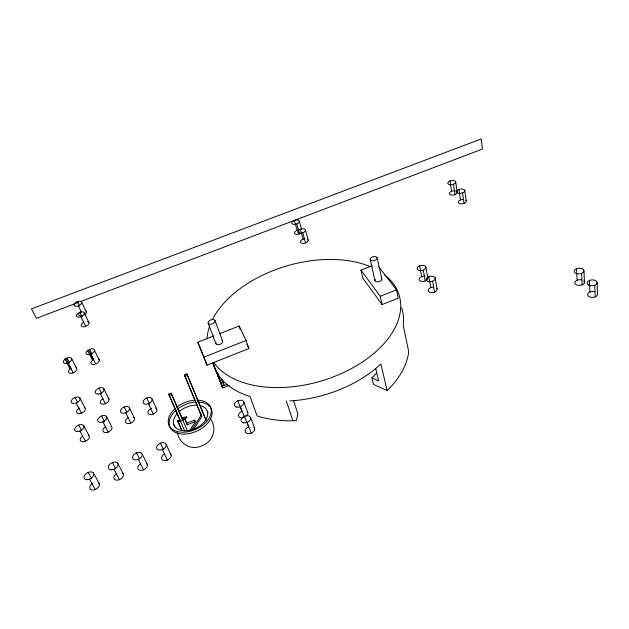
<?xml version="1.0" encoding="UTF-8"?>
<svg xmlns="http://www.w3.org/2000/svg" width="629" height="629" viewBox="0 0 629 629"><rect width="100%" height="100%" fill="white"/><g stroke="black" fill="none" stroke-linecap="round" stroke-linejoin="round"><path stroke-width="0.94" d="M189.761 430.55L195.43 421.509L194.872 419.944L186.727 423.231L187.269 424.795L195.43 421.509M191.908 429.591L201.194 415.093L184.439 374.86L186.907 373.878L205.887 419.732M193.496 429.544L201.767 416.642L201.194 415.093M86.338 351.886L88.595 349.779L93.469 359.678L92.534 360.307A4.442 2.485 -24.8 0 0 91.095 363.538A4.442 2.485 -24.8 0 0 94.609 364.403M376.897 372.722A79.403 50.194 -16.4 0 1 373.736 376.111L371.865 377.895L373.461 384.398L387.142 390.562L389.406 388.36A96.048 61.312 -16.4 0 0 408.441 353.679L408.693 351.532L403.181 325.028L403.448 322.913A98.273 60.51 -16.4 0 0 401.609 307.723M75.975 367.721A4.482 2.485 -25.6 0 1 75.173 371.708A4.482 2.485 -25.6 0 1 69.308 373.005A4.482 2.485 -25.6 0 1 70.126 369.011L71.077 368.382L69.74 365.795M65.031 359.159L67.051 358.027A4.529 2.469 -25.4 0 1 71.659 359.819A4.529 2.469 -25.4 0 1 65.235 363.436A4.529 2.469 -25.4 0 1 65.031 359.159L70.126 369.011M181.6 430.157L177.535 420.557L179.878 419.614L180.665 421.399M186.727 423.231L184.376 417.805L182.284 418.647L171.174 393.172L168.714 394.147L184.714 430.999M182.166 419.567L186.955 417.64L186.577 416.547L181.797 418.474M178.062 422.13L184.918 419.37L184.376 417.805M217.54 375.214L222.186 386.387L226.935 384.484M214.686 366.809L212.681 362.634L222.784 387.944L229.16 385.396M372.234 265.682L360.96 270.085L362.854 278.222L382.07 304.578L398.212 298.162L396.49 289.827L378.91 267.026M212.681 362.634L217.304 373.736L217.901 373.492L222.186 386.387M169.232 395.704L171.701 394.713L171.174 393.172M360.96 270.085L380.223 296.267L396.49 289.827M213.97 335.886L197.805 342.223L207.012 365.142L248.911 348.552L246.088 340.486L239.122 326.019L219.364 333.771M201.767 416.642L184.997 376.378L187.473 375.395L186.907 373.878M197.805 342.223L203.875 357.146L246.088 340.486M78.617 302.29L36.396 318.313L31.45 308.87L481.224 138.954L482.443 149.065L80.449 301.598M75.016 403.417L76.188 403.055A4.804 2.768 -26.6 0 0 79.6 397.701A4.804 2.768 -26.6 0 0 72.343 399.281A4.804 2.768 -26.6 0 0 73.892 403.559M289.906 400.862L292.988 400.697A98.273 60.51 -16.4 0 0 378.894 365.763L380.867 363.9L387.142 390.562M213.05 363.004A98.273 60.51 -16.4 0 0 250.043 396.514L257.112 415.934A96.599 61.131 -16.4 0 0 292.862 420.738L296.369 420.573L297.871 413.976L293.515 400.547M371.865 377.895L378.689 380.938L375.702 368.523M213.671 362.359L216.25 365.685A99.429 60.054 -16.4 0 0 351.485 368.563A99.429 60.054 -16.4 0 0 384.555 274.818M89.53 479.18L95.278 489.519M88.17 472.403L91.692 478.755M93.391 472.984L99.06 483.331M79.891 431.038L85.387 441.228M78.688 425.055L81.424 430.142M83.571 425.495L88.996 435.685M76.188 403.055L81.518 413.143M113.998 469.242L119.471 479.652M75.063 397.512L77.713 402.544M112.434 462.574L115.61 468.636M79.757 397.874L85.025 407.954M117.694 463.141L123.095 473.543M65.99 358.53L68.852 364.073M68.058 362.972L73.161 372.855M67.051 358.027L69.591 362.949M102.912 421.87L108.164 432.115M101.528 415.981L104.579 421.941M71.462 358.286L76.518 368.154M106.45 416.398L111.64 426.643M98.957 388.117L101.481 393.172M100.263 393.573L105.35 403.708M103.683 388.455L109.037 399.234M138.286 459.382L143.491 469.855M87.651 350.408L92.534 360.307M136.524 452.825L139.544 458.918M90.812 354.143L95.702 364.073A4.442 2.485 -24.8 0 0 98.981 361.455A4.442 2.485 -24.8 0 0 98.376 359.01M142.225 454.138A5.229 3.349 -27.1 0 1 135.778 459.917A5.229 3.349 -27.1 0 1 134.213 454.256A5.229 3.349 -27.1 0 1 142.225 454.138L147.359 464.611M91.677 353.404L89.648 349.284A4.482 2.469 -24.6 0 1 94.429 350.322A4.482 2.469 -24.6 0 1 90.065 354.394A4.482 2.469 -24.6 0 1 86.055 352.633M94.389 350.094L99.225 360.016M124.22 406.963L126.712 412.105M125.776 412.758L130.785 423.058M79.907 312.338L82.029 316.725M80.937 316.67L85.63 326.357M77.351 301.613L79.451 305.969M78.35 305.804L81.298 311.921M246.851 344.275L248.911 348.552M217.099 371.825L217.901 373.492M84.349 312.998A4.23 2.201 -23.7 0 1 78.908 317.134A4.23 2.201 -23.7 0 1 77.988 313.384A4.23 2.201 -23.7 0 1 84.349 312.998L89.004 322.677M129.527 408.048A4.906 2.964 -25.6 0 1 123.418 413.277A4.906 2.964 -25.6 0 1 122.034 408.268A4.906 2.964 -25.6 0 1 129.527 408.048L134.488 418.348M81.715 302.234A4.151 2.131 -23.5 0 1 76.353 306.26A4.151 2.131 -23.5 0 1 75.472 302.643A4.151 2.131 -23.5 0 1 81.715 302.234L86.307 311.835M160.45 443.138L163.312 449.271M162.408 449.593L167.338 460.129M148.483 403.716L153.264 414.071M166.205 444.412A5.181 3.349 -25.8 0 1 159.9 450.128A5.181 3.349 -25.8 0 1 158.17 444.554A5.181 3.349 -25.8 0 1 166.205 444.412L171.08 454.948M146.754 398.008L149.529 404.03M152.124 399.053A4.867 2.964 -24.6 0 1 146.132 404.227A4.867 2.964 -24.6 0 1 144.599 399.297A4.867 2.964 -24.6 0 1 152.124 399.053L156.841 409.408M173.785 424.528L174.948 427.122M177.268 432.312C179.383 443.885 190.957 450.93 201.87 445.796C212.869 442.108 217.626 428.38 210.463 418.89M177.535 420.557L181.86 430.362M168.714 394.147L179.493 418.741M171.701 394.713L187.489 430.928M184.918 419.37L187.269 424.795M221.329 378.705L224.207 385.577L221.432 378.344M187.473 375.395L206.092 420.384M207.256 411.044L207.963 412.781M203.875 357.146L207.012 365.142M217.304 373.736L222.784 387.944M237.88 400.736L241.906 411.413A4.93 3.247 -21.2 0 0 238.619 416.249A4.93 3.247 -21.2 0 0 244.461 417.381L240.435 406.672M208.175 323.188L215.904 343.662M247.189 422.389L251.23 433.161M244.524 416.186L248.565 426.934A5.032 3.389 -21.4 0 0 245.373 432.217A5.032 3.389 -21.4 0 0 252.025 432.783A5.032 3.389 -21.4 0 0 254.037 427.398M243.761 401.829L247.74 412.53M215.047 320.656A3.656 2.115 -20 0 1 210.416 324.21A3.656 2.115 -20 0 1 209.308 320.719A3.656 2.115 -20 0 1 215.047 320.656L222.635 341.162M250.554 417.357L254.548 428.137M184.439 374.86L184.997 376.378M239.122 326.019L240.372 329.572M286.329 401.043L292.862 420.738M294.341 220.417L297.1 230.356M296.739 223.948L299.498 233.917M299.357 221.298A3.931 2.052 -15.5 0 1 293.829 224.404A3.931 2.052 -15.5 0 1 293.428 220.842A3.931 2.052 -15.5 0 1 299.357 221.298L301.59 229.451M300.332 229.223L303.084 239.256M302.808 232.864L305.56 242.936M305.45 230.151A3.994 2.123 -15.4 0 1 299.844 233.328A3.994 2.123 -15.4 0 1 299.404 229.656A3.994 2.123 -15.4 0 1 305.45 230.151L308.171 240.207M380.223 296.267L382.07 304.578M370.222 259.431L374.939 280.518M377.172 257.866A3.562 2.021 -12.8 0 1 372.344 260.752A3.562 2.021 -12.8 0 1 371.582 257.347A3.562 2.021 -12.8 0 1 377.172 257.866L381.772 278.993M419.645 265.839A4.466 2.587 -10.9 0 0 418.914 270.446A4.466 2.587 -10.9 0 0 425.864 267.687A4.466 2.587 -10.9 0 0 419.645 265.839L421.642 276.618M423.293 270.148L425.259 280.966M425.825 267.011L427.759 277.821M428.829 276.744A4.552 2.681 -10.4 0 0 428.152 281.509A4.552 2.681 -10.4 0 0 435.221 278.686A4.552 2.681 -10.4 0 0 428.829 276.744L430.786 287.626M432.626 281.218L434.537 292.139M435.166 277.979L437.053 288.9M450.026 180.979A4.018 2.052 -10.1 0 0 449.538 184.627A4.018 2.052 -10.1 0 0 455.718 182.245A4.018 2.052 -10.1 0 0 450.026 180.979L451.575 191.295M453.485 184.258L455.003 194.628M455.655 181.718L457.149 192.073M458.973 189.518A4.088 2.123 -9.7 0 0 458.533 193.276A4.088 2.123 -9.7 0 0 464.807 190.846A4.088 2.123 -9.7 0 0 458.973 189.518L460.475 199.943M462.559 192.914L464.021 203.387M464.737 190.296L466.183 200.761M584.498 282.232L583.948 270.729A4.906 2.846 -4.1 0 0 576.471 268.74L577.107 280.196M581.605 273.356L582.179 284.858M589.444 280.432L589.947 292.005M594.767 285.244L595.223 296.857M597.118 282.531L597.55 294.144M583.948 270.729A4.906 2.846 -4.1 0 1 576.722 273.67A4.906 2.846 -4.1 0 1 576.471 268.74M436.699 288.263A4.513 2.697 -10.3 0 1 433.813 292.383A4.513 2.697 -10.3 0 1 428.215 290.629A4.513 2.697 -10.3 0 1 433.051 287.123M583.775 280.841A4.859 2.862 -3.9 0 1 580.63 285.291A4.859 2.862 -3.9 0 1 574.835 282.327A4.859 2.862 -3.9 0 1 581.943 279.905M427.421 277.208A4.427 2.602 -10.7 0 1 424.182 281.305A4.427 2.602 -10.7 0 1 419.095 279.079A4.427 2.602 -10.7 0 1 424.976 276.139M597.33 293.381A4.977 2.972 -3.1 0 1 592.777 297.399A4.977 2.972 -3.1 0 1 587.73 293.947A4.977 2.972 -3.1 0 1 594.9 291.722M98.407 482.71A5.284 3.365 -29.7 0 1 97.259 488.363A5.284 3.365 -29.7 0 1 90.269 489.134A5.284 3.365 -29.7 0 1 92.66 483.347M88.39 435.15A4.953 2.988 -27.9 0 1 87.58 439.915A4.953 2.988 -27.9 0 1 81.133 441.306A4.953 2.988 -27.9 0 1 81.967 436.534M111.011 426.116A4.906 2.988 -26.9 0 1 110.012 431.069A4.906 2.988 -26.9 0 1 103.447 431.871A4.906 2.988 -26.9 0 1 105.617 426.769M133.482 417.137A4.859 2.98 -25.8 0 1 132.617 422.028A4.859 2.98 -25.8 0 1 126.044 422.837A4.859 2.98 -25.8 0 1 128.072 417.805M155.803 408.221A4.82 2.98 -24.8 0 1 154.742 413.284A4.82 2.98 -24.8 0 1 148.145 413.457A4.82 2.98 -24.8 0 1 151.51 408.339M122.419 472.937A5.229 3.365 -28.6 0 1 121.428 478.504A5.229 3.365 -28.6 0 1 114.431 479.29A5.229 3.365 -28.6 0 1 116.672 473.582M146.266 463.235A5.174 3.365 -27.4 0 1 145.425 468.723A5.174 3.365 -27.4 0 1 138.419 469.517A5.174 3.365 -27.4 0 1 140.503 463.887M169.94 453.595A5.126 3.357 -26.1 0 1 169.248 459.005A5.126 3.357 -26.1 0 1 162.235 459.807A5.126 3.357 -26.1 0 1 164.177 454.256M456.261 191.216A3.978 2.068 -10 0 1 454.366 194.841A3.978 2.068 -10 0 1 449.397 193.134A3.978 2.068 -10 0 1 455.49 190.949M465.845 200.266A4.057 2.139 -9.6 0 1 463.038 203.686A4.057 2.139 -9.6 0 1 458.242 202.011A4.057 2.139 -9.6 0 1 463.534 199.464M307.974 239.688A3.963 2.139 -15.4 0 1 305.238 243.046A3.963 2.139 -15.4 0 1 300.497 242.157A3.963 2.139 -15.4 0 1 304.066 238.957M301.692 232.423A3.9 2.068 -15.5 0 1 296.904 234.389A3.9 2.068 -15.5 0 1 294.655 232.25A3.9 2.068 -15.5 0 1 299.058 229.907M87.486 321.576A4.191 2.217 -23.9 0 1 87.777 325.107A4.191 2.217 -23.9 0 1 81.794 326.451A4.191 2.217 -23.9 0 1 83.586 322.449M86.047 311.339A4.12 2.146 -23.6 0 1 84.844 314.398M81.974 315.727A4.12 2.146 -23.6 0 1 78.641 314.767A4.12 2.146 -23.6 0 1 80.992 311.646M247.252 411.83A4.93 3.247 -21.2 0 1 246.584 416.044M84.443 407.458A4.757 2.783 -26.8 0 1 83.327 412.144A4.757 2.783 -26.8 0 1 77.013 412.939A4.757 2.783 -26.8 0 1 79.254 408.111M108.109 398.102A4.71 2.775 -25.9 0 1 107.134 402.717A4.71 2.775 -25.9 0 1 100.813 403.527A4.71 2.775 -25.9 0 1 102.912 398.762M221.707 340.234A3.593 2.139 -20.2 0 1 221.966 343.112A3.593 2.139 -20.2 0 1 217.492 344.668A3.593 2.139 -20.2 0 1 216.069 342.2M381.449 278.388A3.499 2.044 -12.7 0 1 378.461 281.823A3.499 2.044 -12.7 0 1 375.183 279.418M207.004 338.984A99.429 60.054 -16.4 0 1 209.677 326.003M212.468 319.516A99.429 60.054 -16.4 0 1 370.473 266.72M199.542 405.438A18.052 11.55 -23.6 0 1 204.677 421.509A18.052 11.55 -23.6 0 1 179.949 430.032A18.052 11.55 -23.6 0 1 177.732 412.962M178.982 411.767A18.052 11.55 -23.6 0 1 197.176 405.155M197.6 401.994A22.605 14.467 -23.6 0 1 209.473 420.801A22.605 14.467 -23.6 0 1 177.307 433.184A22.605 14.467 -23.6 0 1 176.096 410.273M177.512 409.102A22.605 14.467 -23.6 0 1 195.847 402.041M196.83 400.123A22.644 14.459 -23.6 0 1 208.694 418.906A22.644 14.459 -23.6 0 1 176.474 431.313A22.644 14.459 -23.6 0 1 175.287 408.41M176.702 407.238A22.644 14.459 -23.6 0 1 195.069 400.17M588.689 285.141A5.024 2.956 -3.4 0 0 597 283.302A5.024 2.956 -3.4 0 0 590.615 280.07A5.024 2.956 -3.4 0 0 588.689 285.141M100.546 422.381A4.953 2.972 -26.6 0 0 106.788 417.098A4.953 2.972 -26.6 0 0 99.319 417.302A4.953 2.972 -26.6 0 0 100.546 422.381M77.524 431.557A5.001 2.972 -27.6 0 0 83.885 426.21A5.001 2.972 -27.6 0 0 76.455 426.391A5.001 2.972 -27.6 0 0 77.524 431.557M111.482 469.784A5.284 3.349 -28.3 0 0 118.063 463.927A5.284 3.349 -28.3 0 0 110.091 464.021A5.284 3.349 -28.3 0 0 111.482 469.784M87.006 479.715A5.339 3.349 -29.4 0 0 93.737 473.794A5.339 3.349 -29.4 0 0 85.796 473.865A5.339 3.349 -29.4 0 0 87.006 479.715M243.478 422.837A5.087 3.373 -21.2 0 0 250.743 418.23A5.087 3.373 -21.2 0 0 243.329 416.799A5.087 3.373 -21.2 0 0 243.478 422.837M236.811 407.128A4.977 3.231 -21.1 0 0 243.942 402.662A4.977 3.231 -21.1 0 0 236.716 401.333A4.977 3.231 -21.1 0 0 236.811 407.128M97.982 394.076A4.757 2.76 -25.6 0 0 104.005 389.099A4.757 2.76 -25.6 0 0 96.827 389.359A4.757 2.76 -25.6 0 0 97.982 394.076"/></g></svg>
